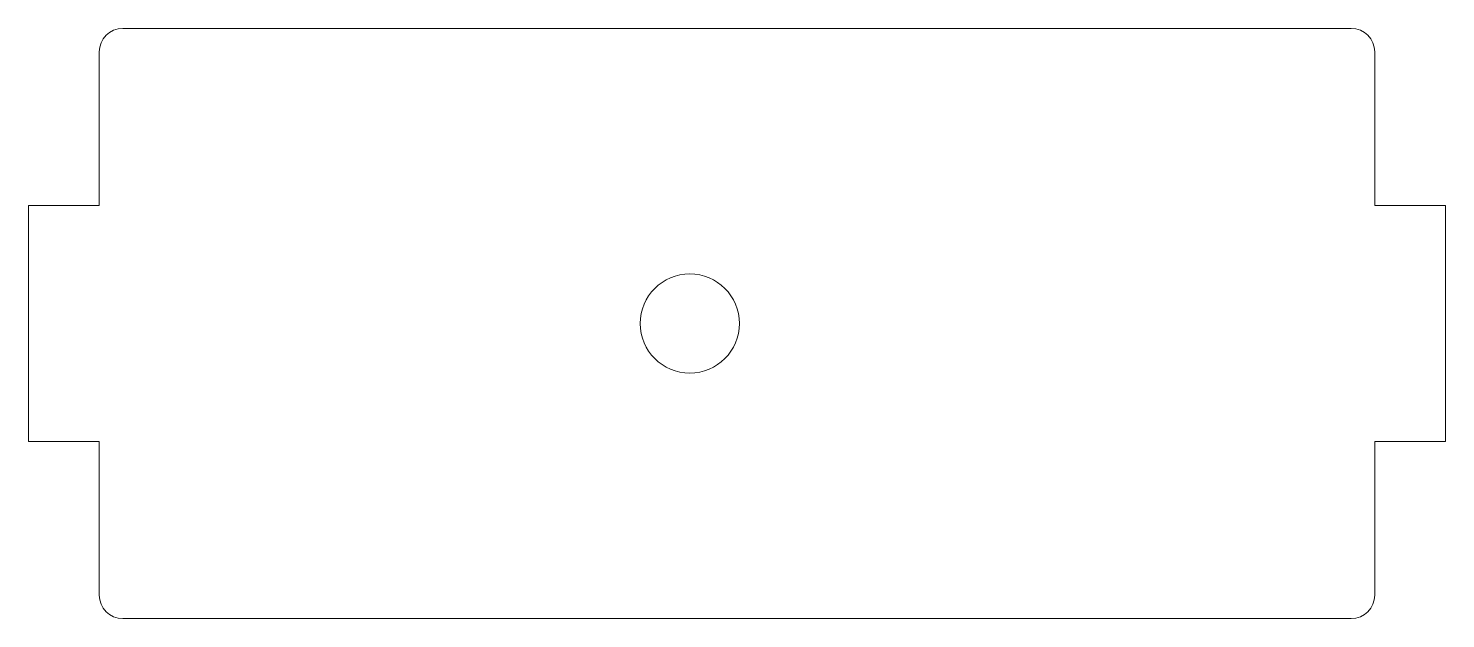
# Model space of a CAD drawing. Header units: millimetres. Extents: x -3 to 57, y -12.5 to 12.5.
import ezdxf

# ---------------------------------------------------------------- set-up
doc = ezdxf.new("R2010")
doc.units = ezdxf.units.MM
doc.layers.add('Camera_C', color=1, linetype='CONTINUOUS', lineweight=0)

msp = doc.modelspace()

# ---------------------------------------------------------------- linework, layer by layer
at = {"layer": 'Camera_C'}
for p, q in [((1, 12.5), (5, 12.5)), ((5, 12.5), (53, 12.5)), ((0, 5), (0, 11.5)), ((54, 11.5), (54, 5)), ((0, 5), (-3, 5)), ((-3, 5), (-3, -5)), ((57, 5), (54, 5)), ((57, -5), (57, 5)), ((-3, -5), (0, -5)), ((0, -11.5), (0, -5)), ((54, -5), (57, -5)), ((54, -5), (54, -11.5)), ((5, -12.5), (1, -12.5)), ((53, -12.5), (5, -12.5))]:
    msp.add_line(p, q, dxfattribs=at)
msp.add_circle((25, 0), 2.1, dxfattribs=at)
for centre, start, end in [((1, 11.5), 90, 180), ((53, 11.5), 0, 90), ((1, -11.5), 180, 270), ((53, -11.5), 270, 0)]:
    msp.add_arc(centre, 1, start, end, dxfattribs=at)

doc.saveas('drawing.dxf')
